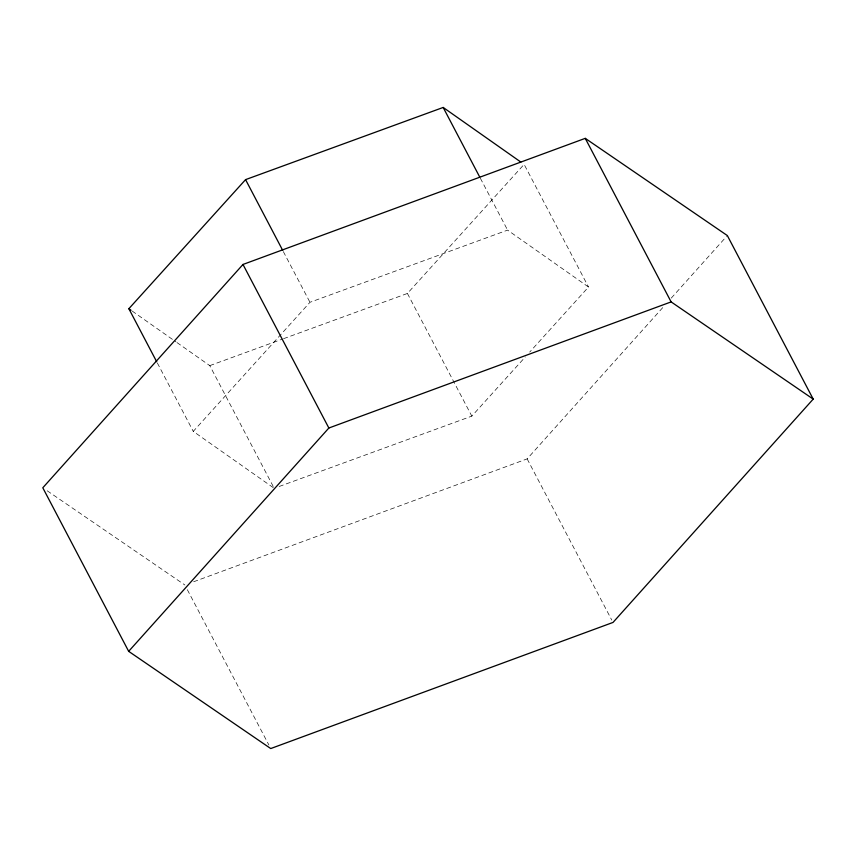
<?xml version="1.0" encoding="UTF-8"?>
<svg xmlns="http://www.w3.org/2000/svg" width="856" height="856" viewBox="0 0 856 856"><rect width="100%" height="100%" fill="white"/><g stroke="black" fill="none" stroke-linecap="round" stroke-linejoin="round"><path stroke-width="0.64" stroke-dasharray="4.28 3.21" d="M193.659 581.759L527.146 458.88L664.16 306.031M671.275 298.091L726.444 236.545M176.978 342.56L209.784 365.63L274.188 488.295L193.263 431.381L309.968 302.296L507.587 230.114L588.511 287.028L529.714 352.073M283.582 338.676L407.413 293.458L524.107 164.363L588.511 287.028M279.195 486.476L471.817 416.123L525.263 356.995M209.784 365.63L282.33 339.137M47.208 490.798L184.875 584.99M132.145 311.028L175.887 341.79M480.344 178.219L507.587 230.114M527.146 458.88L611.773 620.076M407.413 293.458L471.817 416.123M283.336 251.578L309.968 302.296M157.344 362.976L193.263 431.381M187.346 589.698L268.891 745.02"/><path stroke-width="1.28" d="M242.986 264.461L42.8 487.781L128.668 651.341L270.742 748.551L613.014 622.43L813.2 399.11L727.333 235.561L585.258 138.351L242.986 264.461L328.854 428.021L128.668 651.341M156.723 361.799L128.86 308.716L245.565 179.632L443.183 107.449L520.833 162.062M328.854 428.021L671.125 301.9L813.2 399.11M128.86 308.716L131.054 310.257M585.258 138.351L671.125 301.9M443.183 107.449L479.724 177.042M245.565 179.632L282.715 250.401"/></g></svg>
